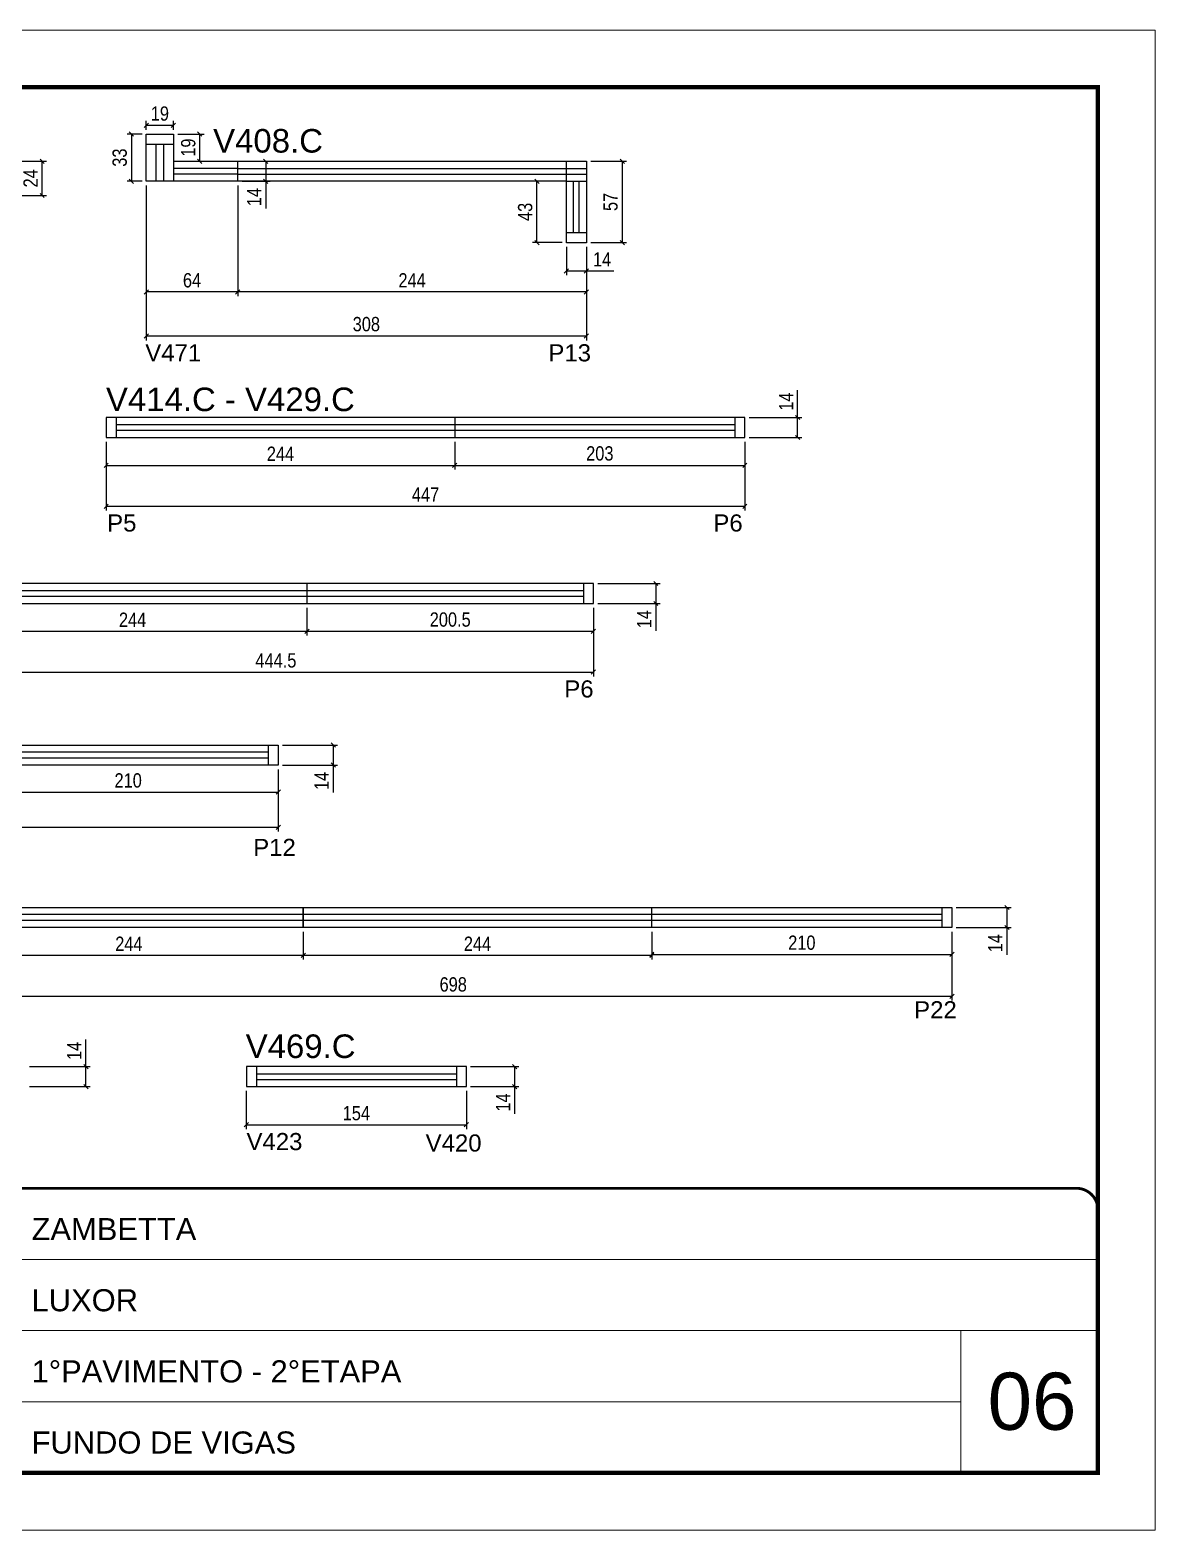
# Model space of a CAD drawing. Extents: x 1959 to 8212, y 239 to 4735.
# Drawn here: x 4255 to 5042, y 2537 to 3587 of the extents above; entities that cross this region are included whole.
import ezdxf

# ---------------------------------------------------------------- set-up
doc = ezdxf.new("R2010")
doc.units = 0
doc.linetypes.add('CONTINUO', pattern=[0])
doc.linetypes.add('DASHED', pattern=[0.75, 0.5, -0.25])
for name, color, linetype in [('5', 5, 'Continuous'), ('COTA', 241, 'Continuous'), ('NOMENCLATURA', 7, 'Continuous'), ('Painéis', 200, 'Continuous'), ('SARR_2.2x7', 40, 'Continuous'), ('SARR_EDITAR', 141, 'Continuous')]:
    doc.layers.add(name, color=color, linetype=linetype)
for name, color, linetype, lineweight in [('CARIMBO', 255, 'Continuous', 9), ('Folhas', 255, 'Continuous', 9), ('SARRAFO DE PRESSAO', 251, 'DASHED', 9)]:
    doc.layers.add(name, color=color, linetype=linetype, lineweight=lineweight)
doc.styles.add('ARIAL', font='arial.ttf')
doc.styles.add('COTA TECNICA', font='techl___.ttf', dxfattribs={"height": 10})
doc.styles.add('COTA TECNICA-50', font='techl___.ttf', dxfattribs={"height": 10})
doc.styles.get("Standard").update_dxf_attribs({"font": 'arial.ttf'})
doc.dimstyles.new('COTA PAINEL-50', dxfattribs={"dimtxt": 10, "dimasz": 3, "dimexe": 3, "dimexo": 3, "dimgap": 3, "dimtad": 1, "dimdec": 1, "dimzin": 12, "dimdsep": 46, "dimtxsty": 'COTA TECNICA-50', "dimblk1": 'OBLIQUE', "dimblk2": 'OBLIQUE', "dimsah": 1, "dimcen": 0.9, "dimclrd": 4, "dimclre": 4, "dimclrt": 240, "dimadec": 1, "dimazin": 3, "dimtfac": 1, "dimtdec": 1, "dimtmove": 0, "dimatfit": 3, "dimfxl": 1, "dimtolj": 1, "dimtzin": 12, "dimarcsym": 0})
doc.dimstyles.new('PAINEL', dxfattribs={"dimtxt": 10, "dimasz": 3, "dimexe": 3, "dimexo": 3, "dimgap": 3, "dimtad": 1, "dimdec": 1, "dimzin": 12, "dimdsep": 46, "dimtxsty": 'COTA TECNICA', "dimblk1": 'OBLIQUE', "dimblk2": 'OBLIQUE', "dimsah": 1, "dimcen": 0.9, "dimclrd": 4, "dimclre": 4, "dimclrt": 240, "dimadec": 1, "dimazin": 3, "dimtfac": 1, "dimtdec": 1, "dimtmove": 0, "dimatfit": 3, "dimfxl": 1, "dimtolj": 1, "dimtzin": 12, "dimarcsym": 0})

# ---------------------------------------------------------------- blocks, each defined once
blk = doc.blocks.new('9999999999')
at = {"color": 30, "linetype": 'CONTINUO'}
for p, q in [((98564.6, 34379.6), (99584, 34379.6)), ((98564.6, 34329.8), (99488, 34329.8)), ((99584, 34329.8), (99488, 34329.8)), ((99488, 34329.8), (99488, 34230.2)), ((98564.6, 34280), (99488, 34280))]:
    blk.add_line(p, q, dxfattribs=at)
at = {"color": 30, "linetype": 'CONTINUO', "const_width": 2}
blk.add_lwpolyline([(99584, 34230.2), (99584, 34414.4, 0.414214), (99569, 34429.4), (98229, 34429.4, 0.414214), (98214, 34414.4), (98214, 34245.2, 0.414214), (98229, 34230.2), (99584, 34230.2)], format="xyb", dxfattribs=at)
at = {"layer": 'Folhas'}
blk.add_lwpolyline([(98139, 34190.2), (99624, 34190.2), (99624, 35240.2), (98139, 35240.2)], close=True, dxfattribs=at)
at = {"layer": 'Folhas', "color": 30, "const_width": 3}
blk.add_lwpolyline([(98214, 34230.2), (99584, 34230.2), (99584, 35200.2), (98214, 35200.2)], close=True, dxfattribs=at)
at = {"color": 7, "linetype": 'Continuous', "ltscale": 5, "style": 'ARIAL'}
for s, height, p in [('ZAMBETTA', 15.48, (98837.7, 34393.1)), ('LUXOR', 15.48, (98837.7, 34343.3)), ('1°PAVIMENTO - 2°ETAPA', 15.483, (98837.7, 34293.5)), ('FUNDO DE VIGAS', 15.483, (98837.7, 34243.7))]:
    blk.add_text(s, height=height, dxfattribs=at).set_placement(p)
blk = doc.blocks.new('_Oblique')
at = {"color": 0, "linetype": 'ByBlock', "lineweight": -2}
blk.add_line((-0.5, -0.5), (0.5, 0.5), dxfattribs=at)
blk = doc.blocks.new('*D385')
at = {"layer": 'COTA', "color": 4, "lineweight": -2, "transparency": 16777216}
for p, q in [((4222.1, 3494.8), (4266.4, 3494.8)), ((4263.4, 3470.8), (4263.4, 3494.8)), ((4222.1, 3470.8), (4266.4, 3470.8))]:
    blk.add_line(p, q, dxfattribs=at)
at = {"layer": 'Defpoints', "color": 0, "transparency": 16777216}
for p in [(4219.1, 3494.8), (4263.4, 3494.8), (4219.1, 3470.8)]:
    blk.add_point(p, dxfattribs=at)
at = {"layer": 'COTA', "color": 4, "lineweight": -2, "transparency": 16777216, "xscale": 3, "yscale": 3, "zscale": 3}
for p, rotation in [((4263.4, 3494.8), 90), ((4263.4, 3470.8), 270)]:
    blk.add_blockref('_Oblique', p, dxfattribs=dict(at, rotation=rotation))
at = {"layer": 'COTA', "color": 240, "transparency": 16777216, "insert": (4255.3, 3482.8), "char_height": 10, "attachment_point": 5, "rotation": 90, "style": 'COTA TECNICA'}
blk.add_mtext('\\A1;24', dxfattribs=at)
blk = doc.blocks.new('*D377')
at = {"layer": 'COTA', "color": 4, "lineweight": -2, "transparency": 16777216}
for p, q in [((4647.3, 3494.8), (4672.4, 3494.8)), ((4669.4, 3494.8), (4669.4, 3437.8)), ((4647.3, 3437.8), (4672.4, 3437.8))]:
    blk.add_line(p, q, dxfattribs=at)
at = {"layer": 'Defpoints', "color": 0, "transparency": 16777216}
for p in [(4644.3, 3494.8), (4644.3, 3437.8), (4669.4, 3437.8)]:
    blk.add_point(p, dxfattribs=at)
at = {"layer": 'COTA', "color": 4, "lineweight": -2, "transparency": 16777216, "xscale": 3, "yscale": 3, "zscale": 3}
for p, rotation in [((4669.4, 3494.8), 90), ((4669.4, 3437.8), 270)]:
    blk.add_blockref('_Oblique', p, dxfattribs=dict(at, rotation=rotation))
at = {"layer": 'COTA', "color": 240, "transparency": 16777216, "insert": (4661.2, 3466.3), "char_height": 10, "attachment_point": 5, "rotation": 90, "style": 'COTA TECNICA'}
blk.add_mtext('\\A1;57', dxfattribs=at)
blk = doc.blocks.new('*D378')
at = {"layer": 'COTA', "color": 4, "lineweight": -2, "transparency": 16777216}
for p, q in [((4336.3, 3516.8), (4336.3, 3523)), ((4336.3, 3520), (4355.3, 3520)), ((4355.3, 3516.8), (4355.3, 3523))]:
    blk.add_line(p, q, dxfattribs=at)
at = {"layer": 'Defpoints', "color": 0, "transparency": 16777216}
for p in [(4355.3, 3520), (4336.3, 3513.8), (4355.3, 3513.8)]:
    blk.add_point(p, dxfattribs=at)
at = {"layer": 'COTA', "color": 4, "lineweight": -2, "transparency": 16777216, "xscale": 3, "yscale": 3, "zscale": 3, "rotation": 180}
blk.add_blockref('_Oblique', (4336.3, 3520), dxfattribs=at)
at = {"layer": 'COTA', "color": 4, "lineweight": -2, "transparency": 16777216, "xscale": 3, "yscale": 3, "zscale": 3}
blk.add_blockref('_Oblique', (4355.3, 3520), dxfattribs=at)
at = {"layer": 'COTA', "color": 240, "transparency": 16777216, "insert": (4345.8, 3528.1), "char_height": 10, "attachment_point": 5, "style": 'COTA TECNICA'}
blk.add_mtext('\\A1;19', dxfattribs=at)
blk = doc.blocks.new('*D379')
at = {"layer": 'COTA', "color": 4, "lineweight": -2, "transparency": 16777216}
for p, q in [((4358.3, 3513.8), (4376.7, 3513.8)), ((4373.7, 3494.8), (4373.7, 3513.8)), ((4358.3, 3494.8), (4376.7, 3494.8))]:
    blk.add_line(p, q, dxfattribs=at)
at = {"layer": 'Defpoints', "color": 0, "transparency": 16777216}
for p in [(4355.3, 3513.8), (4373.7, 3513.8), (4355.3, 3494.8)]:
    blk.add_point(p, dxfattribs=at)
at = {"layer": 'COTA', "color": 4, "lineweight": -2, "transparency": 16777216, "xscale": 3, "yscale": 3, "zscale": 3}
for p, rotation in [((4373.7, 3513.8), 90), ((4373.7, 3494.8), 270)]:
    blk.add_blockref('_Oblique', p, dxfattribs=dict(at, rotation=rotation))
at = {"layer": 'COTA', "color": 240, "transparency": 16777216, "insert": (4365.7, 3504.3), "char_height": 10, "attachment_point": 5, "rotation": 90, "style": 'COTA TECNICA'}
blk.add_mtext('\\A1;19', dxfattribs=at)
blk = doc.blocks.new('*D380')
at = {"layer": 'COTA', "color": 4, "lineweight": -2, "transparency": 16777216}
for p, q in [((4336.3, 3477.8), (4336.3, 3369.4)), ((4644.3, 3434.8), (4644.3, 3369.4)), ((4644.3, 3372.4), (4336.3, 3372.4))]:
    blk.add_line(p, q, dxfattribs=at)
at = {"layer": 'Defpoints', "color": 0, "transparency": 16777216}
for p in [(4336.3, 3480.8), (4644.3, 3437.8), (4336.3, 3372.4)]:
    blk.add_point(p, dxfattribs=at)
at = {"layer": 'COTA', "color": 4, "lineweight": -2, "transparency": 16777216, "xscale": 3, "yscale": 3, "zscale": 3, "rotation": 180}
blk.add_blockref('_Oblique', (4336.3, 3372.4), dxfattribs=at)
at = {"layer": 'COTA', "color": 4, "lineweight": -2, "transparency": 16777216, "xscale": 3, "yscale": 3, "zscale": 3}
blk.add_blockref('_Oblique', (4644.3, 3372.4), dxfattribs=at)
at = {"layer": 'COTA', "color": 240, "transparency": 16777216, "insert": (4490.3, 3380.7), "char_height": 10, "attachment_point": 5, "style": 'COTA TECNICA'}
blk.add_mtext('\\A1;308', dxfattribs=at)
blk = doc.blocks.new('*D394')
at = {"layer": 'COTA', "color": 4, "lineweight": -2, "transparency": 16777216}
for p, q in [((4400.3, 3477.8), (4400.3, 3400.3)), ((4644.3, 3434.8), (4644.3, 3400.3)), ((4644.3, 3403.3), (4400.3, 3403.3))]:
    blk.add_line(p, q, dxfattribs=at)
at = {"layer": 'Defpoints', "color": 0, "transparency": 16777216}
for p in [(4400.3, 3480.8), (4644.3, 3437.8), (4400.3, 3403.3)]:
    blk.add_point(p, dxfattribs=at)
at = {"layer": 'COTA', "color": 4, "lineweight": -2, "transparency": 16777216, "xscale": 3, "yscale": 3, "zscale": 3, "rotation": 180}
blk.add_blockref('_Oblique', (4400.3, 3403.3), dxfattribs=at)
at = {"layer": 'COTA', "color": 4, "lineweight": -2, "transparency": 16777216, "xscale": 3, "yscale": 3, "zscale": 3}
blk.add_blockref('_Oblique', (4644.3, 3403.3), dxfattribs=at)
at = {"layer": 'COTA', "color": 240, "transparency": 16777216, "insert": (4522.3, 3411.4), "char_height": 10, "attachment_point": 5, "style": 'COTA TECNICA'}
blk.add_mtext('\\A1;244', dxfattribs=at)
blk = doc.blocks.new('*D395')
at = {"layer": 'COTA', "color": 4, "lineweight": -2, "transparency": 16777216}
for p, q in [((4336.3, 3477.8), (4336.3, 3400.3)), ((4400.3, 3477.8), (4400.3, 3400.3)), ((4400.3, 3403.3), (4336.3, 3403.3))]:
    blk.add_line(p, q, dxfattribs=at)
at = {"layer": 'Defpoints', "color": 0, "transparency": 16777216}
for p in [(4336.3, 3480.8), (4400.3, 3480.8), (4336.3, 3403.3)]:
    blk.add_point(p, dxfattribs=at)
at = {"layer": 'COTA', "color": 4, "lineweight": -2, "transparency": 16777216, "xscale": 3, "yscale": 3, "zscale": 3, "rotation": 180}
blk.add_blockref('_Oblique', (4336.3, 3403.3), dxfattribs=at)
at = {"layer": 'COTA', "color": 4, "lineweight": -2, "transparency": 16777216, "xscale": 3, "yscale": 3, "zscale": 3}
blk.add_blockref('_Oblique', (4400.3, 3403.3), dxfattribs=at)
at = {"layer": 'COTA', "color": 240, "transparency": 16777216, "insert": (4368.3, 3411.4), "char_height": 10, "attachment_point": 5, "style": 'COTA TECNICA'}
blk.add_mtext('\\A1;64', dxfattribs=at)
blk = doc.blocks.new('*D381')
at = {"layer": 'COTA', "color": 4, "lineweight": -2, "transparency": 16777216}
for p, q in [((4630.3, 3434.8), (4630.3, 3415)), ((4644.3, 3434.8), (4644.3, 3415)), ((4630.3, 3418), (4644.3, 3418)), ((4644.3, 3418), (4663.4, 3418))]:
    blk.add_line(p, q, dxfattribs=at)
at = {"layer": 'Defpoints', "color": 0, "transparency": 16777216}
for p in [(4630.3, 3437.8), (4644.3, 3437.8), (4644.3, 3418)]:
    blk.add_point(p, dxfattribs=at)
at = {"layer": 'COTA', "color": 4, "lineweight": -2, "transparency": 16777216, "xscale": 3, "yscale": 3, "zscale": 3, "rotation": 180}
blk.add_blockref('_Oblique', (4630.3, 3418), dxfattribs=at)
at = {"layer": 'COTA', "color": 4, "lineweight": -2, "transparency": 16777216, "xscale": 3, "yscale": 3, "zscale": 3}
blk.add_blockref('_Oblique', (4644.3, 3418), dxfattribs=at)
at = {"layer": 'COTA', "color": 240, "transparency": 16777216, "insert": (4655.3, 3426.1), "char_height": 10, "attachment_point": 5, "style": 'COTA TECNICA'}
blk.add_mtext('\\A1;14', dxfattribs=at)
blk = doc.blocks.new('*D382')
at = {"layer": 'COTA', "color": 4, "lineweight": -2, "transparency": 16777216}
for p, q in [((4627.3, 3480.8), (4606.7, 3480.8)), ((4609.7, 3437.8), (4609.7, 3480.8)), ((4627.3, 3437.8), (4606.7, 3437.8))]:
    blk.add_line(p, q, dxfattribs=at)
at = {"layer": 'Defpoints', "color": 0, "transparency": 16777216}
for p in [(4609.7, 3480.8), (4630.3, 3480.8), (4630.3, 3437.8)]:
    blk.add_point(p, dxfattribs=at)
at = {"layer": 'COTA', "color": 4, "lineweight": -2, "transparency": 16777216, "xscale": 3, "yscale": 3, "zscale": 3}
for p, rotation in [((4609.7, 3480.8), 90), ((4609.7, 3437.8), 270)]:
    blk.add_blockref('_Oblique', p, dxfattribs=dict(at, rotation=rotation))
at = {"layer": 'COTA', "color": 240, "transparency": 16777216, "insert": (4601.5, 3459.3), "char_height": 10, "attachment_point": 5, "rotation": 90, "style": 'COTA TECNICA'}
blk.add_mtext('\\A1;43', dxfattribs=at)
blk = doc.blocks.new('*D396')
at = {"layer": 'COTA', "color": 4, "lineweight": -2, "transparency": 16777216}
for p, q in [((4403.3, 3494.8), (4422.9, 3494.8)), ((4419.9, 3494.8), (4419.9, 3480.8)), ((4403.3, 3480.8), (4422.9, 3480.8)), ((4419.9, 3480.8), (4419.9, 3461.7))]:
    blk.add_line(p, q, dxfattribs=at)
at = {"layer": 'Defpoints', "color": 0, "transparency": 16777216}
for p in [(4400.3, 3494.8), (4400.3, 3480.8), (4419.9, 3480.8)]:
    blk.add_point(p, dxfattribs=at)
at = {"layer": 'COTA', "color": 4, "lineweight": -2, "transparency": 16777216, "xscale": 3, "yscale": 3, "zscale": 3}
for p, rotation in [((4419.9, 3494.8), 90), ((4419.9, 3480.8), 270)]:
    blk.add_blockref('_Oblique', p, dxfattribs=dict(at, rotation=rotation))
at = {"layer": 'COTA', "color": 240, "transparency": 16777216, "insert": (4411.8, 3469.7), "char_height": 10, "attachment_point": 5, "rotation": 90, "style": 'COTA TECNICA'}
blk.add_mtext('\\A1;14', dxfattribs=at)
blk = doc.blocks.new('*D405')
at = {"layer": 'COTA', "color": 4, "linetype": 'ByBlock', "lineweight": -2, "transparency": 16777216}
for p, q in [((4204.7, 3182.2), (4204.7, 3134.2)), ((4649.2, 3182.2), (4649.2, 3134.2)), ((4204.7, 3137.2), (4649.2, 3137.2))]:
    blk.add_line(p, q, dxfattribs=at)
at = {"layer": 'Defpoints', "color": 0, "linetype": 'ByBlock', "transparency": 16777216}
for p in [(4204.7, 3185.2), (4649.2, 3185.2), (4649.2, 3137.2)]:
    blk.add_point(p, dxfattribs=at)
at = {"layer": 'COTA', "color": 4, "linetype": 'ByBlock', "lineweight": -2, "transparency": 16777216, "xscale": 3, "yscale": 3, "zscale": 3, "rotation": 180}
blk.add_blockref('_Oblique', (4204.7, 3137.2), dxfattribs=at)
at = {"layer": 'COTA', "color": 4, "linetype": 'ByBlock', "lineweight": -2, "transparency": 16777216, "xscale": 3, "yscale": 3, "zscale": 3}
blk.add_blockref('_Oblique', (4649.2, 3137.2), dxfattribs=at)
at = {"layer": 'COTA', "color": 240, "linetype": 'ByBlock', "transparency": 16777216, "insert": (4427, 3145.3), "char_height": 10, "attachment_point": 5, "style": 'COTA TECNICA-50'}
blk.add_mtext('\\A1;444.5', dxfattribs=at)
blk = doc.blocks.new('*D406')
at = {"layer": 'COTA', "color": 4, "lineweight": -2, "transparency": 16777216}
for p, q in [((4204.7, 3182.2), (4204.7, 3162.8)), ((4448.7, 3182.2), (4448.7, 3162.8)), ((4204.7, 3165.8), (4448.7, 3165.8))]:
    blk.add_line(p, q, dxfattribs=at)
at = {"layer": 'Defpoints', "color": 0, "transparency": 16777216}
for p in [(4204.7, 3185.2), (4448.7, 3185.2), (4448.7, 3165.8)]:
    blk.add_point(p, dxfattribs=at)
at = {"layer": 'COTA', "color": 4, "lineweight": -2, "transparency": 16777216, "xscale": 3, "yscale": 3, "zscale": 3, "rotation": 180}
blk.add_blockref('_Oblique', (4204.7, 3165.8), dxfattribs=at)
at = {"layer": 'COTA', "color": 4, "lineweight": -2, "transparency": 16777216, "xscale": 3, "yscale": 3, "zscale": 3}
blk.add_blockref('_Oblique', (4448.7, 3165.8), dxfattribs=at)
at = {"layer": 'COTA', "color": 240, "transparency": 16777216, "insert": (4326.7, 3173.8), "char_height": 10, "attachment_point": 5, "style": 'COTA TECNICA'}
blk.add_mtext('\\A1;244', dxfattribs=at)
blk = doc.blocks.new('*D407')
at = {"layer": 'COTA', "color": 4, "lineweight": -2, "transparency": 16777216}
for p, q in [((4448.7, 3182.2), (4448.7, 3162.8)), ((4649.2, 3182.2), (4649.2, 3162.8)), ((4448.7, 3165.8), (4649.2, 3165.8))]:
    blk.add_line(p, q, dxfattribs=at)
at = {"layer": 'Defpoints', "color": 0, "transparency": 16777216}
for p in [(4448.7, 3185.2), (4649.2, 3185.2), (4649.2, 3165.8)]:
    blk.add_point(p, dxfattribs=at)
at = {"layer": 'COTA', "color": 4, "lineweight": -2, "transparency": 16777216, "xscale": 3, "yscale": 3, "zscale": 3, "rotation": 180}
blk.add_blockref('_Oblique', (4448.7, 3165.8), dxfattribs=at)
at = {"layer": 'COTA', "color": 4, "lineweight": -2, "transparency": 16777216, "xscale": 3, "yscale": 3, "zscale": 3}
blk.add_blockref('_Oblique', (4649.2, 3165.8), dxfattribs=at)
at = {"layer": 'COTA', "color": 240, "transparency": 16777216, "insert": (4549, 3173.9), "char_height": 10, "attachment_point": 5, "style": 'COTA TECNICA'}
blk.add_mtext('\\A1;200.5', dxfattribs=at)
blk = doc.blocks.new('*D408')
at = {"layer": 'COTA', "color": 4, "lineweight": -2, "transparency": 16777216}
for p, q in [((4652.2, 3199.2), (4695.9, 3199.2)), ((4692.9, 3199.2), (4692.9, 3185.2)), ((4652.2, 3185.2), (4695.9, 3185.2)), ((4692.9, 3185.2), (4692.9, 3166.1))]:
    blk.add_line(p, q, dxfattribs=at)
at = {"layer": 'Defpoints', "color": 0, "transparency": 16777216}
for p in [(4649.2, 3199.2), (4649.2, 3185.2), (4692.9, 3185.2)]:
    blk.add_point(p, dxfattribs=at)
at = {"layer": 'COTA', "color": 4, "lineweight": -2, "transparency": 16777216, "xscale": 3, "yscale": 3, "zscale": 3}
for p, rotation in [((4692.9, 3199.2), 90), ((4692.9, 3185.2), 270)]:
    blk.add_blockref('_Oblique', p, dxfattribs=dict(at, rotation=rotation))
at = {"layer": 'COTA', "color": 240, "transparency": 16777216, "insert": (4684.8, 3174.2), "char_height": 10, "attachment_point": 5, "rotation": 90, "style": 'COTA TECNICA'}
blk.add_mtext('\\A1;14', dxfattribs=at)
blk = doc.blocks.new('*D409')
at = {"layer": 'COTA', "color": 4, "linetype": 'ByBlock', "lineweight": -2, "transparency": 16777216}
for p, q in [((4308.2, 3298.4), (4308.2, 3250.3)), ((4755.2, 3298.4), (4755.2, 3250.3)), ((4308.2, 3253.3), (4755.2, 3253.3))]:
    blk.add_line(p, q, dxfattribs=at)
at = {"layer": 'Defpoints', "color": 0, "linetype": 'ByBlock', "transparency": 16777216}
for p in [(4308.2, 3301.4), (4755.2, 3301.4), (4755.2, 3253.3)]:
    blk.add_point(p, dxfattribs=at)
at = {"layer": 'COTA', "color": 4, "linetype": 'ByBlock', "lineweight": -2, "transparency": 16777216, "xscale": 3, "yscale": 3, "zscale": 3, "rotation": 180}
blk.add_blockref('_Oblique', (4308.2, 3253.3), dxfattribs=at)
at = {"layer": 'COTA', "color": 4, "linetype": 'ByBlock', "lineweight": -2, "transparency": 16777216, "xscale": 3, "yscale": 3, "zscale": 3}
blk.add_blockref('_Oblique', (4755.2, 3253.3), dxfattribs=at)
at = {"layer": 'COTA', "color": 240, "linetype": 'ByBlock', "transparency": 16777216, "insert": (4531.7, 3261.4), "char_height": 10, "attachment_point": 5, "style": 'COTA TECNICA-50'}
blk.add_mtext('\\A1;447', dxfattribs=at)
blk = doc.blocks.new('*D410')
at = {"layer": 'COTA', "color": 4, "lineweight": -2, "transparency": 16777216}
for p, q in [((4308.2, 3298.4), (4308.2, 3278.9)), ((4552.2, 3298.4), (4552.2, 3278.9)), ((4308.2, 3281.9), (4552.2, 3281.9))]:
    blk.add_line(p, q, dxfattribs=at)
at = {"layer": 'Defpoints', "color": 0, "transparency": 16777216}
for p in [(4308.2, 3301.4), (4552.2, 3301.4), (4552.2, 3281.9)]:
    blk.add_point(p, dxfattribs=at)
at = {"layer": 'COTA', "color": 4, "lineweight": -2, "transparency": 16777216, "xscale": 3, "yscale": 3, "zscale": 3, "rotation": 180}
blk.add_blockref('_Oblique', (4308.2, 3281.9), dxfattribs=at)
at = {"layer": 'COTA', "color": 4, "lineweight": -2, "transparency": 16777216, "xscale": 3, "yscale": 3, "zscale": 3}
blk.add_blockref('_Oblique', (4552.2, 3281.9), dxfattribs=at)
at = {"layer": 'COTA', "color": 240, "transparency": 16777216, "insert": (4430.2, 3290), "char_height": 10, "attachment_point": 5, "style": 'COTA TECNICA'}
blk.add_mtext('\\A1;244', dxfattribs=at)
blk = doc.blocks.new('*D411')
at = {"layer": 'COTA', "color": 4, "lineweight": -2, "transparency": 16777216}
for p, q in [((4552.2, 3298.4), (4552.2, 3278.9)), ((4755.2, 3298.4), (4755.2, 3278.9)), ((4552.2, 3281.9), (4755.2, 3281.9))]:
    blk.add_line(p, q, dxfattribs=at)
at = {"layer": 'Defpoints', "color": 0, "transparency": 16777216}
for p in [(4552.2, 3301.4), (4755.2, 3301.4), (4755.2, 3281.9)]:
    blk.add_point(p, dxfattribs=at)
at = {"layer": 'COTA', "color": 4, "lineweight": -2, "transparency": 16777216, "xscale": 3, "yscale": 3, "zscale": 3, "rotation": 180}
blk.add_blockref('_Oblique', (4552.2, 3281.9), dxfattribs=at)
at = {"layer": 'COTA', "color": 4, "lineweight": -2, "transparency": 16777216, "xscale": 3, "yscale": 3, "zscale": 3}
blk.add_blockref('_Oblique', (4755.2, 3281.9), dxfattribs=at)
at = {"layer": 'COTA', "color": 240, "transparency": 16777216, "insert": (4653.7, 3290.2), "char_height": 10, "attachment_point": 5, "style": 'COTA TECNICA'}
blk.add_mtext('\\A1;203', dxfattribs=at)
blk = doc.blocks.new('*D412')
at = {"layer": 'COTA', "color": 4, "lineweight": -2, "transparency": 16777216}
for p, q in [((4792.1, 3315.4), (4792.1, 3334.5)), ((4758.2, 3315.4), (4795.1, 3315.4)), ((4792.1, 3301.4), (4792.1, 3315.4)), ((4758.2, 3301.4), (4795.1, 3301.4))]:
    blk.add_line(p, q, dxfattribs=at)
at = {"layer": 'Defpoints', "color": 0, "transparency": 16777216}
for p in [(4755.2, 3315.4), (4792.1, 3315.4), (4755.2, 3301.4)]:
    blk.add_point(p, dxfattribs=at)
at = {"layer": 'COTA', "color": 4, "lineweight": -2, "transparency": 16777216, "xscale": 3, "yscale": 3, "zscale": 3}
for p, rotation in [((4792.1, 3315.4), 90), ((4792.1, 3301.4), 270)]:
    blk.add_blockref('_Oblique', p, dxfattribs=dict(at, rotation=rotation))
at = {"layer": 'COTA', "color": 240, "transparency": 16777216, "insert": (4784.1, 3326.5), "char_height": 10, "attachment_point": 5, "rotation": 90, "style": 'COTA TECNICA'}
blk.add_mtext('\\A1;14', dxfattribs=at)
blk = doc.blocks.new('*D415')
at = {"layer": 'COTA', "color": 4, "lineweight": -2, "transparency": 16777216}
for p, q in [((3730.6, 3069.1), (3730.6, 3025.6)), ((4428.6, 3069.1), (4428.6, 3025.6)), ((3730.6, 3028.6), (4428.6, 3028.6))]:
    blk.add_line(p, q, dxfattribs=at)
at = {"layer": 'Defpoints', "color": 0, "transparency": 16777216}
for p in [(3730.6, 3072.1), (4428.6, 3072.1), (4428.6, 3028.6)]:
    blk.add_point(p, dxfattribs=at)
at = {"layer": 'COTA', "color": 4, "lineweight": -2, "transparency": 16777216, "xscale": 3, "yscale": 3, "zscale": 3, "rotation": 180}
blk.add_blockref('_Oblique', (3730.6, 3028.6), dxfattribs=at)
at = {"layer": 'COTA', "color": 4, "lineweight": -2, "transparency": 16777216, "xscale": 3, "yscale": 3, "zscale": 3}
blk.add_blockref('_Oblique', (4428.6, 3028.6), dxfattribs=at)
at = {"layer": 'COTA', "color": 240, "transparency": 16777216, "insert": (4079.6, 3036.8), "char_height": 10, "attachment_point": 5, "style": 'COTA TECNICA'}
blk.add_mtext('\\A1;698', dxfattribs=at)
blk = doc.blocks.new('*D417')
at = {"layer": 'COTA', "color": 4, "lineweight": -2, "transparency": 16777216}
for p, q in [((4218.6, 3069.1), (4218.6, 3050.2)), ((4428.6, 3069.1), (4428.6, 3050.2)), ((4218.6, 3053.2), (4428.6, 3053.2))]:
    blk.add_line(p, q, dxfattribs=at)
at = {"layer": 'Defpoints', "color": 0, "transparency": 16777216}
for p in [(4218.6, 3072.1), (4428.6, 3072.1), (4428.6, 3053.2)]:
    blk.add_point(p, dxfattribs=at)
at = {"layer": 'COTA', "color": 4, "lineweight": -2, "transparency": 16777216, "xscale": 3, "yscale": 3, "zscale": 3, "rotation": 180}
blk.add_blockref('_Oblique', (4218.6, 3053.2), dxfattribs=at)
at = {"layer": 'COTA', "color": 4, "lineweight": -2, "transparency": 16777216, "xscale": 3, "yscale": 3, "zscale": 3}
blk.add_blockref('_Oblique', (4428.6, 3053.2), dxfattribs=at)
at = {"layer": 'COTA', "color": 240, "transparency": 16777216, "insert": (4323.6, 3061.3), "char_height": 10, "attachment_point": 5, "style": 'COTA TECNICA'}
blk.add_mtext('\\A1;210', dxfattribs=at)
blk = doc.blocks.new('*D416')
at = {"layer": 'COTA', "color": 4, "lineweight": -2, "transparency": 16777216}
for p, q in [((4431.6, 3086.1), (4470.1, 3086.1)), ((4467.1, 3086.1), (4467.1, 3072.1)), ((4431.6, 3072.1), (4470.1, 3072.1)), ((4467.1, 3072.1), (4467.1, 3053))]:
    blk.add_line(p, q, dxfattribs=at)
at = {"layer": 'Defpoints', "color": 0, "transparency": 16777216}
for p in [(4428.6, 3086.1), (4428.6, 3072.1), (4467.1, 3072.1)]:
    blk.add_point(p, dxfattribs=at)
at = {"layer": 'COTA', "color": 4, "lineweight": -2, "transparency": 16777216, "xscale": 3, "yscale": 3, "zscale": 3}
for p, rotation in [((4467.1, 3086.1), 90), ((4467.1, 3072.1), 270)]:
    blk.add_blockref('_Oblique', p, dxfattribs=dict(at, rotation=rotation))
at = {"layer": 'COTA', "color": 240, "transparency": 16777216, "insert": (4459, 3061), "char_height": 10, "attachment_point": 5, "rotation": 90, "style": 'COTA TECNICA'}
blk.add_mtext('\\A1;14', dxfattribs=at)
blk = doc.blocks.new('*D418')
at = {"layer": 'COTA', "color": 4, "linetype": 'ByBlock', "lineweight": -2, "transparency": 16777216}
for p, q in [((4202.1, 2955.4), (4202.1, 2936)), ((4446.1, 2955.4), (4446.1, 2936)), ((4202.1, 2939), (4446.1, 2939))]:
    blk.add_line(p, q, dxfattribs=at)
at = {"layer": 'Defpoints', "color": 0, "linetype": 'ByBlock', "transparency": 16777216}
for p in [(4202.1, 2958.4), (4446.1, 2958.4), (4446.1, 2939)]:
    blk.add_point(p, dxfattribs=at)
at = {"layer": 'COTA', "color": 4, "linetype": 'ByBlock', "lineweight": -2, "transparency": 16777216, "xscale": 3, "yscale": 3, "zscale": 3, "rotation": 180}
blk.add_blockref('_Oblique', (4202.1, 2939), dxfattribs=at)
at = {"layer": 'COTA', "color": 4, "linetype": 'ByBlock', "lineweight": -2, "transparency": 16777216, "xscale": 3, "yscale": 3, "zscale": 3}
blk.add_blockref('_Oblique', (4446.1, 2939), dxfattribs=at)
at = {"layer": 'COTA', "color": 240, "linetype": 'ByBlock', "transparency": 16777216, "insert": (4324.1, 2947), "char_height": 10, "attachment_point": 5, "style": 'COTA TECNICA-50'}
blk.add_mtext('\\A1;244', dxfattribs=at)
blk = doc.blocks.new('*D419')
at = {"layer": 'COTA', "color": 4, "linetype": 'ByBlock', "lineweight": -2, "transparency": 16777216}
for p, q in [((4446.1, 2955.4), (4446.1, 2936)), ((4690.1, 2955.4), (4690.1, 2936)), ((4446.1, 2939), (4690.1, 2939))]:
    blk.add_line(p, q, dxfattribs=at)
at = {"layer": 'Defpoints', "color": 0, "linetype": 'ByBlock', "transparency": 16777216}
for p in [(4446.1, 2958.4), (4690.1, 2958.4), (4690.1, 2939)]:
    blk.add_point(p, dxfattribs=at)
at = {"layer": 'COTA', "color": 4, "linetype": 'ByBlock', "lineweight": -2, "transparency": 16777216, "xscale": 3, "yscale": 3, "zscale": 3, "rotation": 180}
blk.add_blockref('_Oblique', (4446.1, 2939), dxfattribs=at)
at = {"layer": 'COTA', "color": 4, "linetype": 'ByBlock', "lineweight": -2, "transparency": 16777216, "xscale": 3, "yscale": 3, "zscale": 3}
blk.add_blockref('_Oblique', (4690.1, 2939), dxfattribs=at)
at = {"layer": 'COTA', "color": 240, "linetype": 'ByBlock', "transparency": 16777216, "insert": (4568.1, 2947), "char_height": 10, "attachment_point": 5, "style": 'COTA TECNICA-50'}
blk.add_mtext('\\A1;244', dxfattribs=at)
blk = doc.blocks.new('*D420')
at = {"layer": 'COTA', "color": 4, "lineweight": -2, "transparency": 16777216}
for p, q in [((4202.1, 2955.4), (4202.1, 2907.3)), ((4900.1, 2955.4), (4900.1, 2907.3)), ((4202.1, 2910.3), (4900.1, 2910.3))]:
    blk.add_line(p, q, dxfattribs=at)
at = {"layer": 'Defpoints', "color": 0, "transparency": 16777216}
for p in [(4202.1, 2958.4), (4900.1, 2958.4), (4900.1, 2910.3)]:
    blk.add_point(p, dxfattribs=at)
at = {"layer": 'COTA', "color": 4, "lineweight": -2, "transparency": 16777216, "xscale": 3, "yscale": 3, "zscale": 3, "rotation": 180}
blk.add_blockref('_Oblique', (4202.1, 2910.3), dxfattribs=at)
at = {"layer": 'COTA', "color": 4, "lineweight": -2, "transparency": 16777216, "xscale": 3, "yscale": 3, "zscale": 3}
blk.add_blockref('_Oblique', (4900.1, 2910.3), dxfattribs=at)
at = {"layer": 'COTA', "color": 240, "transparency": 16777216, "insert": (4551.1, 2918.5), "char_height": 10, "attachment_point": 5, "style": 'COTA TECNICA'}
blk.add_mtext('\\A1;698', dxfattribs=at)
blk = doc.blocks.new('*D423')
at = {"layer": 'COTA', "color": 4, "lineweight": -2, "transparency": 16777216}
for p, q in [((4690.1, 2955.4), (4690.1, 2936.6)), ((4900.1, 2955.4), (4900.1, 2936.6)), ((4690.1, 2939.6), (4900.1, 2939.6))]:
    blk.add_line(p, q, dxfattribs=at)
at = {"layer": 'Defpoints', "color": 0, "transparency": 16777216}
for p in [(4690.1, 2958.4), (4900.1, 2958.4), (4900.1, 2939.6)]:
    blk.add_point(p, dxfattribs=at)
at = {"layer": 'COTA', "color": 4, "lineweight": -2, "transparency": 16777216, "xscale": 3, "yscale": 3, "zscale": 3, "rotation": 180}
blk.add_blockref('_Oblique', (4690.1, 2939.6), dxfattribs=at)
at = {"layer": 'COTA', "color": 4, "lineweight": -2, "transparency": 16777216, "xscale": 3, "yscale": 3, "zscale": 3}
blk.add_blockref('_Oblique', (4900.1, 2939.6), dxfattribs=at)
at = {"layer": 'COTA', "color": 240, "transparency": 16777216, "insert": (4795.1, 2947.7), "char_height": 10, "attachment_point": 5, "style": 'COTA TECNICA'}
blk.add_mtext('\\A1;210', dxfattribs=at)
blk = doc.blocks.new('*D421')
at = {"layer": 'COTA', "color": 4, "lineweight": -2, "transparency": 16777216}
for p, q in [((4903.1, 2972.4), (4941.6, 2972.4)), ((4938.6, 2972.4), (4938.6, 2958.4)), ((4903.1, 2958.4), (4941.6, 2958.4)), ((4938.6, 2958.4), (4938.6, 2939.3))]:
    blk.add_line(p, q, dxfattribs=at)
at = {"layer": 'Defpoints', "color": 0, "transparency": 16777216}
for p in [(4900.1, 2972.4), (4900.1, 2958.4), (4938.6, 2958.4)]:
    blk.add_point(p, dxfattribs=at)
at = {"layer": 'COTA', "color": 4, "lineweight": -2, "transparency": 16777216, "xscale": 3, "yscale": 3, "zscale": 3}
for p, rotation in [((4938.6, 2972.4), 90), ((4938.6, 2958.4), 270)]:
    blk.add_blockref('_Oblique', p, dxfattribs=dict(at, rotation=rotation))
at = {"layer": 'COTA', "color": 240, "transparency": 16777216, "insert": (4930.5, 2947.4), "char_height": 10, "attachment_point": 5, "rotation": 90, "style": 'COTA TECNICA'}
blk.add_mtext('\\A1;14', dxfattribs=at)
blk = doc.blocks.new('*D493')
at = {"layer": 'COTA', "color": 4, "lineweight": -2, "transparency": 16777216}
for p, q in [((4294, 2861), (4294, 2880.1)), ((4254.6, 2861), (4297, 2861)), ((4294, 2847), (4294, 2861)), ((4254.6, 2847), (4297, 2847))]:
    blk.add_line(p, q, dxfattribs=at)
at = {"layer": 'Defpoints', "color": 0, "transparency": 16777216}
for p in [(4251.6, 2861), (4294, 2861), (4251.6, 2847)]:
    blk.add_point(p, dxfattribs=at)
at = {"layer": 'COTA', "color": 4, "lineweight": -2, "transparency": 16777216, "xscale": 3, "yscale": 3, "zscale": 3}
for p, rotation in [((4294, 2861), 90), ((4294, 2847), 270)]:
    blk.add_blockref('_Oblique', p, dxfattribs=dict(at, rotation=rotation))
at = {"layer": 'COTA', "color": 240, "transparency": 16777216, "insert": (4285.9, 2872), "char_height": 10, "attachment_point": 5, "rotation": 90, "style": 'COTA TECNICA'}
blk.add_mtext('\\A1;14', dxfattribs=at)
blk = doc.blocks.new('*D496')
at = {"layer": 'COTA', "color": 4, "lineweight": -2, "transparency": 16777216}
for p, q in [((4333.3, 3513.8), (4322.9, 3513.8)), ((4325.9, 3513.8), (4325.9, 3480.8)), ((4333.3, 3480.8), (4322.9, 3480.8))]:
    blk.add_line(p, q, dxfattribs=at)
at = {"layer": 'Defpoints', "color": 0, "transparency": 16777216}
for p in [(4336.3, 3513.8), (4325.9, 3480.8), (4336.3, 3480.8)]:
    blk.add_point(p, dxfattribs=at)
at = {"layer": 'COTA', "color": 4, "lineweight": -2, "transparency": 16777216, "xscale": 3, "yscale": 3, "zscale": 3}
for p, rotation in [((4325.9, 3513.8), 90), ((4325.9, 3480.8), 270)]:
    blk.add_blockref('_Oblique', p, dxfattribs=dict(at, rotation=rotation))
at = {"layer": 'COTA', "color": 240, "transparency": 16777216, "insert": (4317.7, 3497.3), "char_height": 10, "attachment_point": 5, "rotation": 90, "style": 'COTA TECNICA'}
blk.add_mtext('\\A1;33', dxfattribs=at)
blk = doc.blocks.new('*D497')
at = {"layer": 'COTA', "color": 4, "linetype": 'ByBlock', "lineweight": -2, "transparency": 16777216}
for p, q in [((4406.3, 2844), (4406.3, 2817.3)), ((4560.3, 2844), (4560.3, 2817.3)), ((4406.3, 2820.3), (4560.3, 2820.3))]:
    blk.add_line(p, q, dxfattribs=at)
at = {"layer": 'Defpoints', "color": 0, "linetype": 'ByBlock', "transparency": 16777216}
for p in [(4406.3, 2847), (4560.3, 2847), (4560.3, 2820.3)]:
    blk.add_point(p, dxfattribs=at)
at = {"layer": 'COTA', "color": 4, "linetype": 'ByBlock', "lineweight": -2, "transparency": 16777216, "xscale": 3, "yscale": 3, "zscale": 3, "rotation": 180}
blk.add_blockref('_Oblique', (4406.3, 2820.3), dxfattribs=at)
at = {"layer": 'COTA', "color": 4, "linetype": 'ByBlock', "lineweight": -2, "transparency": 16777216, "xscale": 3, "yscale": 3, "zscale": 3}
blk.add_blockref('_Oblique', (4560.3, 2820.3), dxfattribs=at)
at = {"layer": 'COTA', "color": 240, "linetype": 'ByBlock', "transparency": 16777216, "insert": (4483.3, 2828.4), "char_height": 10, "attachment_point": 5, "style": 'COTA TECNICA-50'}
blk.add_mtext('\\A1;154', dxfattribs=at)
blk = doc.blocks.new('*D498')
at = {"layer": 'COTA', "color": 4, "lineweight": -2, "transparency": 16777216}
for p, q in [((4563.3, 2861), (4597.1, 2861)), ((4594.1, 2861), (4594.1, 2847)), ((4563.3, 2847), (4597.1, 2847)), ((4594.1, 2847), (4594.1, 2827.9))]:
    blk.add_line(p, q, dxfattribs=at)
at = {"layer": 'Defpoints', "color": 0, "transparency": 16777216}
for p in [(4560.3, 2861), (4560.3, 2847), (4594.1, 2847)]:
    blk.add_point(p, dxfattribs=at)
at = {"layer": 'COTA', "color": 4, "lineweight": -2, "transparency": 16777216, "xscale": 3, "yscale": 3, "zscale": 3}
for p, rotation in [((4594.1, 2861), 90), ((4594.1, 2847), 270)]:
    blk.add_blockref('_Oblique', p, dxfattribs=dict(at, rotation=rotation))
at = {"layer": 'COTA', "color": 240, "transparency": 16777216, "insert": (4586, 2835.9), "char_height": 10, "attachment_point": 5, "rotation": 90, "style": 'COTA TECNICA'}
blk.add_mtext('\\A1;14', dxfattribs=at)

msp = doc.modelspace()

# ---------------------------------------------------------------- linework, layer by layer
at = {"layer": 'COTA'}
for p, q in [((4355.29, 3494.77), (4355.29, 3480.77)), ((4630.29, 3480.77), (4644.29, 3480.77))]:
    msp.add_line(p, q, dxfattribs=at)
at = {"layer": 'Painéis', "linetype": 'ByBlock'}
for p, q in [((4336.29, 3480.77), (4336.29, 3513.77)), ((4336.29, 3513.77), (4355.29, 3513.77)), ((4355.29, 3513.77), (4355.29, 3494.77)), ((4355.29, 3494.77), (4644.29, 3494.77)), ((4400.29, 3480.77), (4400.29, 3494.77)), ((4630.29, 3437.77), (4630.29, 3494.77)), ((4644.29, 3494.77), (4644.29, 3437.77)), ((4630.29, 3480.77), (4336.29, 3480.77)), ((4644.29, 3437.77), (4630.29, 3437.77)), ((4552.24, 3315.41), (4552.24, 3301.41)), ((4448.71, 3199.24), (4448.71, 3185.24))]:
    msp.add_line(p, q, dxfattribs=at)
at = {"layer": 'Painéis'}
for p, q in [((3974.6, 3086.07), (4428.6, 3086.07)), ((4428.6, 3086.07), (4428.6, 3072.07)), ((4428.6, 3072.07), (3974.6, 3072.07)), ((4446.06, 2972.42), (4900.06, 2972.42)), ((4446.06, 2958.42), (4446.06, 2972.42)), ((4690.06, 2958.42), (4690.06, 2972.42)), ((4900.06, 2972.42), (4900.06, 2958.42)), ((4900.06, 2958.42), (4446.06, 2958.42))]:
    msp.add_line(p, q, dxfattribs=at)
at = {"layer": 'Painéis', "linetype": 'ByBlock'}
for points in [[(4308.24, 3315.41), (4308.24, 3301.41), (4755.24, 3301.41), (4755.24, 3315.41)], [(4204.71, 3199.24), (4204.71, 3185.24), (4649.21, 3185.24), (4649.21, 3199.24)], [(4406.34, 2860.98), (4406.34, 2846.98), (4560.34, 2846.98), (4560.34, 2860.98)]]:
    msp.add_lwpolyline(points, close=True, dxfattribs=at)
at = {"layer": 'Painéis'}
msp.add_lwpolyline([(4446.06, 2958.42), (4202.06, 2958.42), (4202.06, 2972.42), (4446.06, 2972.42)], close=True, dxfattribs=at)
at = {"layer": 'SARR_2.2x7', "linetype": 'Continuous'}
for p, q in [((4336.29, 3506.77), (4355.29, 3506.77)), ((4343.29, 3480.77), (4343.29, 3506.77)), ((4348.29, 3506.77), (4348.29, 3480.77)), ((4644.29, 3444.77), (4630.29, 3444.77)), ((4315.24, 3315.41), (4315.24, 3301.41)), ((4748.24, 3315.41), (4748.24, 3301.41)), ((4642.21, 3199.24), (4642.21, 3185.24)), ((4421.6, 3086.07), (4421.6, 3072.07)), ((4893.06, 2972.42), (4893.06, 2958.42)), ((4413.34, 2860.98), (4413.34, 2846.98)), ((4553.34, 2860.98), (4553.34, 2846.98))]:
    msp.add_line(p, q, dxfattribs=at)
at = {"layer": 'SARR_EDITAR', "linetype": 'Continuous'}
for p, q in [((4400.29, 3489.77), (4355.29, 3489.77)), ((4400.29, 3489.77), (4644.29, 3489.77)), ((4400.29, 3485.77), (4355.29, 3485.77)), ((4400.29, 3485.77), (4644.29, 3485.77)), ((4635.29, 3444.77), (4635.29, 3480.77)), ((4639.29, 3444.77), (4639.29, 3480.77)), ((4315.24, 3310.41), (4748.24, 3310.41)), ((4315.24, 3306.41), (4748.24, 3306.41)), ((4211.71, 3194.24), (4642.21, 3194.24)), ((4211.71, 3190.24), (4642.21, 3190.24)), ((4421.6, 3081.07), (4218.6, 3081.07)), ((4218.6, 3077.07), (4421.6, 3077.07)), ((4446.06, 2967.42), (4209.06, 2967.42)), ((4209.06, 2963.42), (4446.06, 2963.42)), ((4690.06, 2967.42), (4446.06, 2967.42)), ((4446.06, 2963.42), (4690.06, 2963.42)), ((4893.06, 2967.42), (4690.06, 2967.42)), ((4690.06, 2963.42), (4893.06, 2963.42)), ((4413.34, 2855.98), (4553.34, 2855.98)), ((4413.34, 2851.98), (4553.34, 2851.98))]:
    msp.add_line(p, q, dxfattribs=at)

# ---------------------------------------------------------------- block references
at = {"layer": 'SARRAFO DE PRESSAO', "color": 6, "linetype": 'ByBlock'}
msp.add_blockref('9999999999', (-94581.71, -31653.56), dxfattribs=at)

# ---------------------------------------------------------------- texts
at = {"layer": '5', "linetype": 'Continuous'}
for s, rotation, p in [('V471', 359.99996, (4335.59, 3354.66)), ('P13', 359.99996, (4617.72, 3354.66)), ('P5', 359.99996, (4308.89, 3235.57)), ('P6', 359.99996, (4733.19, 3235.57)), ('P6', 359.99996, (4628.84, 3119.4)), ('P12', 359.99996, (4411.11, 3008.45)), ('P22', 359.99996, (4873.69, 2894.79)), ('V423', 0.00004, (4406.43, 2802.55)), ('V420', 359.99996, (4531.8, 2801.55))]:
    msp.add_text(s, height=12, rotation=rotation, dxfattribs=at).set_placement(p)
at = {"layer": 'CARIMBO', "style": 'ARIAL'}
msp.add_text('06', height=40, dxfattribs=at).set_placement((4925.13, 2606.79))
at = {"layer": 'NOMENCLATURA', "linetype": 'Continuous'}
for s, p in [('V408.C', (4383.07, 3500.83)), ('V414.C - V429.C', (4308.04, 3319.84)), ('V469.C', (4405.87, 2867.03))]:
    msp.add_text(s, height=16.5, dxfattribs=at).set_placement(p)

# ---------------------------------------------------------------- dimensions: what is measured, and where the dimension line sits
at = {"layer": 'COTA'}
for base, p1, p2, angle, picture, middle in [((4355.29, 3519.99), (4336.29, 3513.77), (4355.29, 3513.77), 180, '*D378', (4345.79, 3528.08)), ((4325.95, 3480.77), (4336.29, 3513.77), (4336.29, 3480.77), 90, '*D496', (4317.73, 3497.27)), ((4373.74, 3513.77), (4355.29, 3494.77), (4355.29, 3513.77), 90, '*D379', (4365.65, 3504.27)), ((4263.37, 3494.77), (4219.1, 3470.77), (4219.1, 3494.77), 90, '*D385', (4255.3, 3482.77)), ((4419.92, 3480.77), (4400.29, 3494.77), (4400.29, 3480.77), 90, '*D396', (4411.85, 3469.71)), ((4669.36, 3437.77), (4644.29, 3494.77), (4644.29, 3437.77), 90, '*D377', (4661.25, 3466.27)), ((4336.29, 3372.42), (4644.29, 3437.77), (4336.29, 3480.77), 180, '*D380', (4490.29, 3380.66)), ((4400.29, 3403.35), (4644.29, 3437.77), (4400.29, 3480.77), 180, '*D394', (4522.29, 3411.42)), ((4609.74, 3480.77), (4630.29, 3437.77), (4630.29, 3480.77), 90, '*D382', (4601.52, 3459.27)), ((4644.29, 3418.01), (4630.29, 3437.77), (4644.29, 3437.77), 180, '*D381', (4655.34, 3426.08)), ((4792.13, 3315.41), (4755.24, 3301.41), (4755.24, 3315.41), 90, '*D412', (4784.06, 3326.46)), ((4692.89, 3185.24), (4649.21, 3199.24), (4649.21, 3185.24), 90, '*D408', (4684.81, 3174.18)), ((4467.1, 3072.07), (4428.6, 3086.07), (4428.6, 3072.07), 90, '*D416', (4459.02, 3061.02)), ((4938.56, 2958.42), (4900.06, 2972.42), (4900.06, 2958.42), 90, '*D421', (4930.49, 2947.36)), ((4293.96, 2860.98), (4251.63, 2846.98), (4251.63, 2860.98), 90, '*D493', (4285.89, 2872.03)), ((4594.06, 2846.98), (4560.34, 2860.98), (4560.34, 2846.98), 90, '*D498', (4585.98, 2835.92))]:
    dim = msp.add_linear_dim(base=base, p1=p1, p2=p2, angle=angle, dimstyle='PAINEL', dxfattribs=at)
    dim.commit()
    dim.dimension.update_dxf_attribs({"geometry": picture, "text_midpoint": middle})
dim = msp.add_linear_dim(base=(4336.29, 3403.35), p1=(4400.29, 3480.77), p2=(4336.29, 3480.77), angle=180, dimstyle='PAINEL', override={"dimtmove": 1}, dxfattribs=at)
dim.commit()
dim.dimension.update_dxf_attribs({"geometry": '*D395', "text_midpoint": (4368.29, 3411.45)})
at = {"layer": 'COTA', "color": 1, "linetype": 'ByBlock'}
for base, p1, p2, picture, middle in [((4755.24, 3253.32), (4308.24, 3301.41), (4755.24, 3301.41), '*D409', (4531.74, 3261.39)), ((4649.21, 3137.15), (4204.71, 3185.24), (4649.21, 3185.24), '*D405', (4426.96, 3145.26)), ((4446.06, 2938.95), (4202.06, 2958.42), (4446.06, 2958.42), '*D418', (4324.06, 2947.03)), ((4690.06, 2938.95), (4446.06, 2958.42), (4690.06, 2958.42), '*D419', (4568.06, 2947.03)), ((4560.34, 2820.3), (4406.34, 2846.98), (4560.34, 2846.98), '*D497', (4483.34, 2828.41))]:
    dim = msp.add_linear_dim(base=base, p1=p1, p2=p2, dimstyle='COTA PAINEL-50', override={"dimarcsym": 1}, dxfattribs=at)
    dim.commit()
    dim.dimension.update_dxf_attribs({"geometry": picture, "text_midpoint": middle})
at = {"layer": 'COTA'}
for base, p1, p2, picture, middle in [((4552.24, 3281.94), (4308.24, 3301.41), (4552.24, 3301.41), '*D410', (4430.24, 3290.02)), ((4448.71, 3165.77), (4204.71, 3185.24), (4448.71, 3185.24), '*D406', (4326.71, 3173.85)), ((4428.6, 3028.65), (3730.6, 3072.07), (4428.6, 3072.07), '*D415', (4079.6, 3036.78)), ((4428.6, 3053.23), (4218.6, 3072.07), (4428.6, 3072.07), '*D417', (4323.6, 3061.33)), ((4900.06, 2910.33), (4202.06, 2958.42), (4900.06, 2958.42), '*D420', (4551.06, 2918.46)), ((4900.06, 2939.57), (4690.06, 2958.42), (4900.06, 2958.42), '*D423', (4795.06, 2947.67))]:
    dim = msp.add_linear_dim(base=base, p1=p1, p2=p2, dimstyle='PAINEL', dxfattribs=at)
    dim.commit()
    dim.dimension.update_dxf_attribs({"geometry": picture, "text_midpoint": middle})
for base, p1, p2, picture, middle in [((4755.24, 3281.94), (4552.24, 3301.41), (4755.24, 3301.41), '*D411', (4653.74, 3290.16)), ((4649.21, 3165.77), (4448.71, 3185.24), (4649.21, 3185.24), '*D407', (4548.96, 3173.88))]:
    dim = msp.add_linear_dim(base=base, p1=p1, p2=p2, dimstyle='PAINEL', override={"dimtmove": 1}, dxfattribs=at)
    dim.commit()
    dim.dimension.update_dxf_attribs({"geometry": picture, "text_midpoint": middle})

doc.saveas('drawing.dxf')
